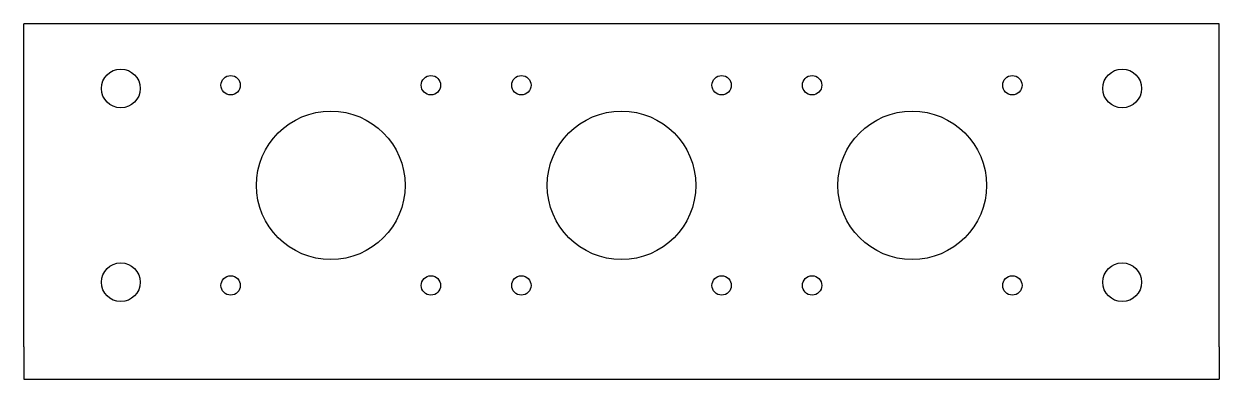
# Model space of a CAD drawing. Extents: x -92 to 92, y -30 to 25.
import ezdxf

# ---------------------------------------------------------------- set-up
doc = ezdxf.new("R2010")
doc.units = 0
doc.layers.add('MODELSKETCH_VISIBLE', color=7, linetype='CONTINUOUS')

msp = doc.modelspace()

# ---------------------------------------------------------------- linework, layer by layer
at = {"layer": 'MODELSKETCH_VISIBLE'}
for p, q in [((92.5, 25), (-92.5, 25)), ((-92.5, -25), (-92.5, 25)), ((92.5, -25), (92.5, 25)), ((-92.5, -25), (-92.5, -30)), ((92.5, -25), (92.5, -30)), ((-92.5, -30), (92.5, -30))]:
    msp.add_line(p, q, dxfattribs=at)
for centre, radius in [((-77.5, 15), 3), ((-60.5, 15.5), 1.5), ((-29.5, 15.5), 1.5), ((-15.5, 15.5), 1.5), ((15.5, 15.5), 1.5), ((29.5, 15.5), 1.5), ((60.5, 15.5), 1.5), ((77.5, 15), 3), ((-45, 0), 11.5), ((0, 0), 11.5), ((45, 0), 11.5), ((-77.5, -15), 3), ((77.5, -15), 3), ((-60.5, -15.5), 1.5), ((-29.5, -15.5), 1.5), ((-15.5, -15.5), 1.5), ((15.5, -15.5), 1.5), ((29.5, -15.5), 1.5), ((60.5, -15.5), 1.5)]:
    msp.add_circle(centre, radius, dxfattribs=at)

doc.saveas('drawing.dxf')
